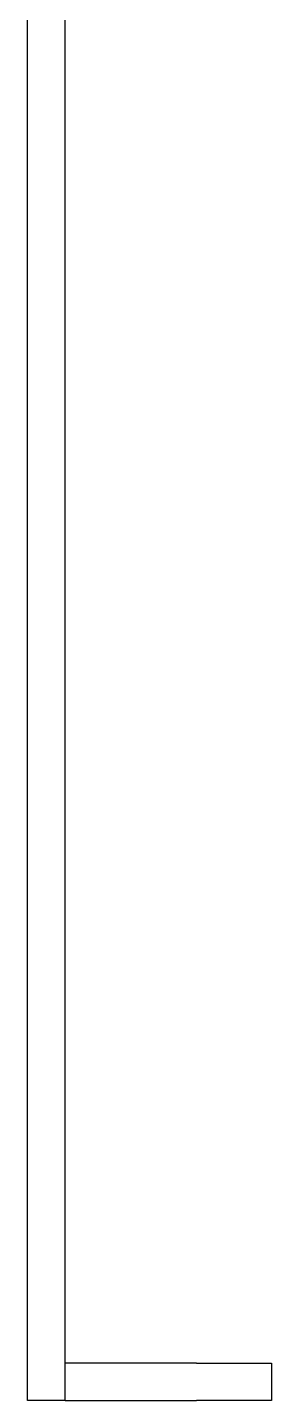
# Model space of a CAD drawing. Header units: millimetres. Extents: x 0 to 1853, y 0 to 2221.
# Drawn here: x -0.4 to 64.6, y 1289 to 1654.7 of the extents above; entities that cross this region are included whole.
import ezdxf

# ---------------------------------------------------------------- set-up
doc = ezdxf.new("R2010")
doc.units = ezdxf.units.MM
doc.header["$MEASUREMENT"] = 0
doc.layers.add('Utwórz2D linie widoczne', color=7, linetype='Continuous', true_color=0x000000)

msp = doc.modelspace()

# ---------------------------------------------------------------- linework, layer by layer
at = {"layer": 'Utwórz2D linie widoczne'}
for p, q in [((-0.39, 1289.02), (-0.39, 1723.97)), ((9.61, 1289.02), (9.61, 1723.97)), ((44.61, 1299.02), (9.61, 1299.02)), ((44.61, 1299.02), (64.61, 1299.02)), ((64.61, 1299.02), (64.61, 1289.02)), ((9.61, 1289.02), (-0.39, 1289.02)), ((9.61, 1289.02), (44.61, 1289.02)), ((64.61, 1289.02), (44.61, 1289.02))]:
    msp.add_line(p, q, dxfattribs=at)

doc.saveas('drawing.dxf')
